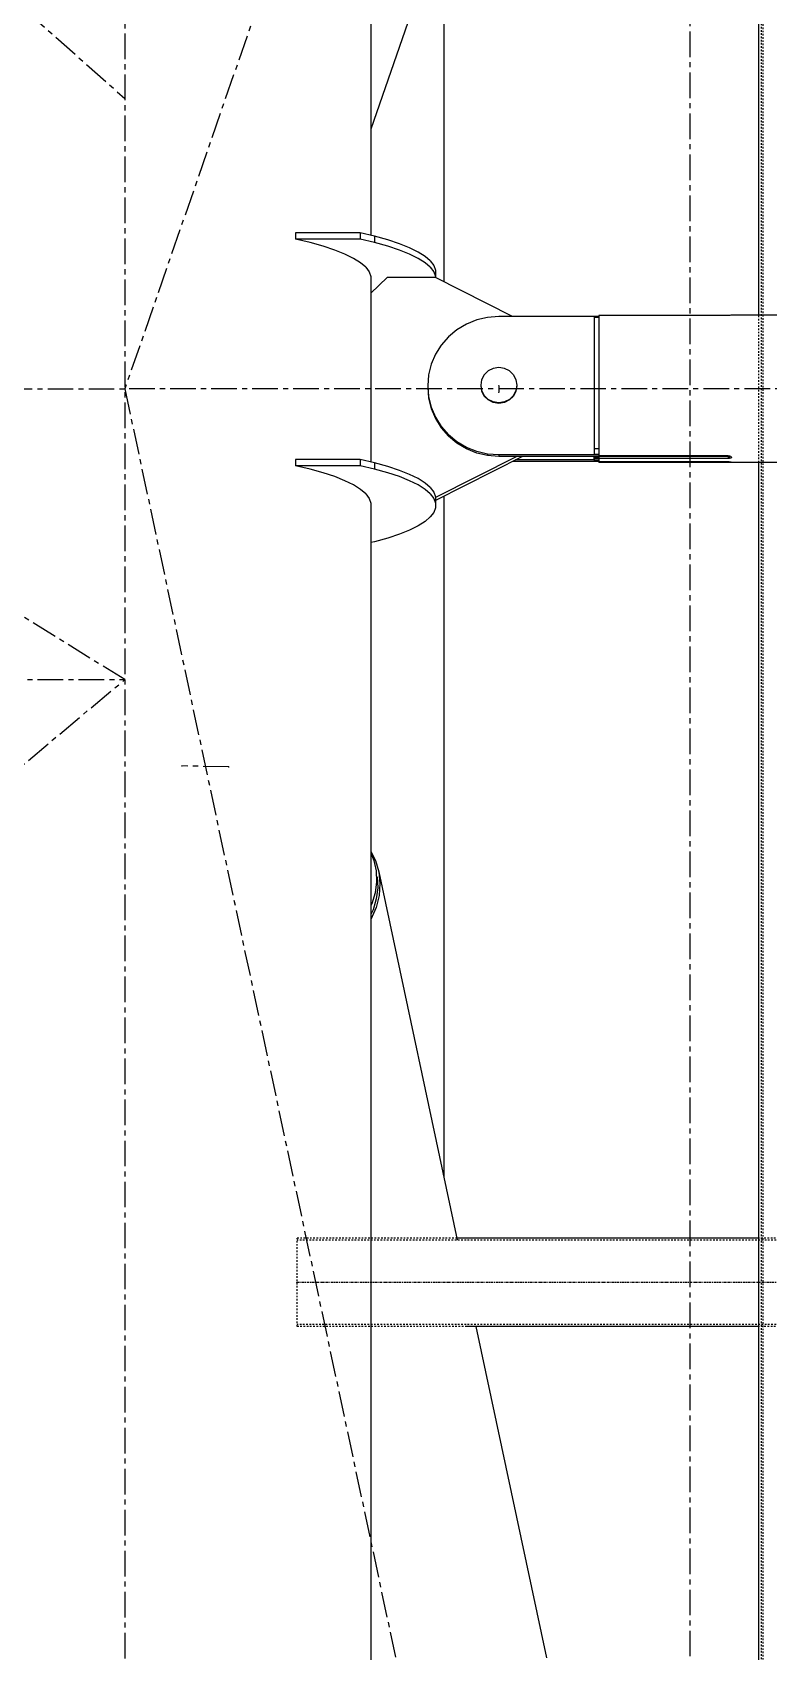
# Model space of a CAD drawing. Header units: millimetres. Extents: x 5143 to 30813, y 232 to 21408.
# Drawn here: x 11811 to 12039, y 18629 to 19131 of the extents above; entities that cross this region are included whole.
import ezdxf

# ---------------------------------------------------------------- set-up
doc = ezdxf.new("R2010")
doc.units = ezdxf.units.MM
doc.header["$LTSCALE"] = 0.25
for name, pattern in [('CENTER', [50.8, 31.75, -6.35, 6.35, -6.35]), ('XKITLINE00', [0]), ('XKITLINE02', [4, 2, -2]), ('XKITLINE03', [6, 3, -1, 1, -1])]:
    doc.linetypes.add(name, pattern=pattern)

msp = doc.modelspace()

# ---------------------------------------------------------------- linework, layer by layer
at = {"color": 8, "linetype": 'CENTER'}
for p, q in [((12015, 20197.81), (12015, 18543.85)), ((11068.22, 19795.11), (11840, 19110.27)), ((12015, 19525.62), (11840, 19020.27)), ((11840, 19282.77), (11840, 17654.86)), ((11840, 18930.27), (11549.01, 19110.27)), ((11574.81, 19020.27), (11840, 19020.27)), ((12370, 19020.27), (11840, 19020.28)), ((11840, 19020.27), (12015, 18200.27)), ((11955.8, 19021.28), (11955.8, 19019.28)), ((10096.38, 17470.27), (11840, 18930.27)), ((10454.1, 18930.27), (11840, 18930.27)), ((11872.2, 18903.23), (11857.68, 18903.51))]:
    msp.add_line(p, q, dxfattribs=at)
at = {"color": 7, "linetype": 'XKITLINE00'}
for p, q in [((12036.31, 19043.1), (12036.32, 19342.36)), ((12036.31, 18546.05), (12036.31, 18997.46)), ((12036.31, 18757.26), (11942.85, 18757.26)), ((12036.31, 18729.96), (11945.84, 18729.96))]:
    msp.add_line(p, q, dxfattribs=at)
at = {"color": 3, "linetype": 'XKITLINE02'}
for p, q in [((12037.16, 17641.93), (12037.17, 19341.44)), ((12037.69, 17642.74), (12037.7, 19342.25)), ((12036.31, 17854.51), (12036.31, 19043.1)), ((11893.35, 18729.96), (11893.35, 18757.26)), ((11942.85, 18757.26), (11893.35, 18757.26)), ((12316.66, 18756.66), (11893.35, 18756.66)), ((12062.52, 18757.26), (12036.31, 18757.26)), ((12316.66, 18730.56), (11893.35, 18730.56)), ((11945.84, 18729.96), (11893.35, 18729.96)), ((12062.52, 18729.96), (12036.31, 18729.96))]:
    msp.add_line(p, q, dxfattribs=at)
at = {"color": 8, "linetype": 'XKITLINE00'}
for p, q in [((11991.23, 19317.45), (11916.2, 19100.76)), ((11916.2, 19282.77), (11916.2, 19067.84)), ((11938.8, 19166.03), (11938.8, 19053.52)), ((11892.88, 19068.62), (11892.88, 19066.67)), ((11912.88, 19068.62), (11892.88, 19068.62)), ((11912.88, 19068.62), (11912.88, 19066.67)), ((11917.35, 19067.57), (11912.88, 19068.62)), ((11917.35, 19067.57), (11917.35, 19065.63)), ((11921.4, 19066.45), (11917.35, 19067.57)), ((11897.35, 19065.63), (11892.88, 19066.67)), ((11912.88, 19066.67), (11892.88, 19066.67)), ((11901.4, 19064.5), (11897.35, 19065.63)), ((11905.01, 19063.31), (11901.4, 19064.5)), ((11908.16, 19062.05), (11905.01, 19063.31)), ((11910.82, 19060.73), (11908.16, 19062.05)), ((11917.35, 19065.63), (11912.88, 19066.67)), ((11921.4, 19064.5), (11917.35, 19065.63)), ((11925.01, 19065.26), (11921.4, 19066.45)), ((11925.01, 19063.31), (11921.4, 19064.5)), ((11928.16, 19064), (11925.01, 19065.26)), ((11928.16, 19062.05), (11925.01, 19063.31)), ((11930.82, 19062.68), (11928.16, 19064)), ((11930.82, 19060.73), (11928.16, 19062.05)), ((11932.96, 19061.32), (11930.82, 19062.68)), ((11912.97, 19059.37), (11910.82, 19060.73)), ((11914.59, 19057.98), (11912.97, 19059.37)), ((11914.59, 19057.98), (11915.68, 19056.56)), ((11932.96, 19059.37), (11930.82, 19060.73)), ((11934.59, 19059.93), (11932.96, 19061.32)), ((11934.59, 19057.98), (11932.96, 19059.37)), ((11934.59, 19059.93), (11935.68, 19058.5)), ((11934.59, 19057.98), (11935.68, 19056.55)), ((11935.68, 19058.5), (11936.23, 19057.07)), ((11936.23, 19057.07), (11936.23, 19055.12)), ((11915.68, 19056.56), (11916.23, 19055.12)), ((11916.2, 19055.2), (11916.2, 19049.97)), ((11921.2, 19054.84), (11916.2, 19049.97)), ((11916.23, 19053.68), (11916.2, 19053.59)), ((11916.23, 19055.12), (11916.23, 19053.68)), ((11936.2, 19054.84), (11921.2, 19054.84)), ((11935.68, 19056.55), (11936.23, 19055.12)), ((11960.08, 19042.73), (11936.2, 19054.84)), ((11936.23, 19055.12), (11936.23, 19054.83)), ((11916.2, 19049.97), (11916.2, 18997.66)), ((11949, 19041.68), (11945.81, 19040.39)), ((11952.35, 19042.46), (11949, 19041.68)), ((11955.8, 19042.73), (11952.35, 19042.46)), ((11986.8, 19042.73), (11955.8, 19042.73)), ((11986.8, 19042.62), (11985.3, 19042.62)), ((11985.3, 19042.62), (11985.3, 19042.4)), ((11986.8, 19042.4), (11985.3, 19042.4)), ((11985.3, 19042.4), (11985.3, 19041.61)), ((12026.8, 19043.08), (11986.8, 19043.08)), ((11986.8, 19043.08), (11986.8, 19042.95)), ((11986.8, 19042.95), (11986.8, 19042.12)), ((11986.8, 19042.12), (11986.8, 19040.62)), ((12027.11, 19043.08), (12026.8, 19043.08)), ((12027.39, 19043.08), (12027.11, 19043.08)), ((12027.63, 19043.09), (12027.39, 19043.08)), ((12027.8, 19043.1), (12027.63, 19043.09)), ((12182.19, 19043.1), (12027.8, 19043.1)), ((11942.86, 19038.63), (11940.24, 19036.45)), ((11945.81, 19040.39), (11942.86, 19038.63)), ((11985.3, 19041.61), (11985.3, 19040.27)), ((11985.3, 19040.27), (11985.3, 19038.42)), ((11985.3, 19038.42), (11985.3, 19036.1)), ((11986.8, 19040.62), (11986.8, 19038.5)), ((11986.8, 19038.5), (11986.8, 19035.83)), ((11938, 19033.89), (11936.19, 19031.02)), ((11940.24, 19036.45), (11938, 19033.89)), ((11985.3, 19036.1), (11985.3, 19033.37)), ((11985.3, 19033.37), (11985.3, 19030.31)), ((11986.8, 19035.83), (11986.8, 19032.69)), ((11986.8, 19032.69), (11986.8, 19029.17)), ((11934.87, 19027.91), (11934.07, 19024.64)), ((11936.19, 19031.02), (11934.87, 19027.91)), ((11954.07, 19026.65), (11952.5, 19025.88)), ((11955.8, 19026.92), (11954.07, 19026.65)), ((11957.53, 19026.65), (11955.8, 19026.92)), ((11959.09, 19025.88), (11957.53, 19026.65)), ((11985.3, 19030.31), (11985.3, 19026.99)), ((11985.3, 19026.99), (11985.3, 19023.5)), ((11986.8, 19029.17), (11986.8, 19025.38)), ((11934.07, 19024.64), (11933.8, 19021.28)), ((11950.47, 19023.15), (11950.2, 19021.46)), ((11951.27, 19024.67), (11950.47, 19023.15)), ((11952.5, 19025.88), (11951.27, 19024.67)), ((11960.33, 19024.67), (11959.09, 19025.88)), ((11960.33, 19024.67), (11961.12, 19023.15)), ((11961.12, 19023.15), (11961.4, 19021.46)), ((11985.3, 19023.5), (11985.3, 19019.93)), ((11986.8, 19025.38), (11986.8, 19021.43)), ((11933.8, 19021.28), (11933.8, 19020.84)), ((11933.8, 19021.28), (11934.07, 19017.93)), ((11933.8, 19020.84), (11934.07, 19017.48)), ((11934.07, 19017.93), (11934.87, 19014.66)), ((11934.07, 19017.48), (11934.87, 19014.21)), ((11950.2, 19021.46), (11950.2, 19021.28)), ((11950.2, 19021.46), (11950.47, 19019.77)), ((11950.2, 19021.28), (11950.47, 19019.6)), ((11950.47, 19019.77), (11951.27, 19018.25)), ((11950.47, 19019.6), (11951.27, 19018.07)), ((11952.5, 19017.05), (11951.27, 19018.25)), ((11952.5, 19016.87), (11951.27, 19018.07)), ((11954.07, 19016.27), (11952.5, 19017.05)), ((11954.07, 19016.09), (11952.5, 19016.87)), ((11959.09, 19017.05), (11957.53, 19016.27)), ((11959.09, 19016.87), (11957.53, 19016.09)), ((11960.33, 19018.25), (11959.09, 19017.05)), ((11960.33, 19018.07), (11959.09, 19016.87)), ((11961.12, 19019.77), (11960.33, 19018.25)), ((11961.12, 19019.6), (11960.33, 19018.07)), ((11961.4, 19021.46), (11961.12, 19019.77)), ((11961.4, 19021.28), (11961.12, 19019.6)), ((11961.4, 19021.46), (11961.4, 19021.28)), ((11985.3, 19019.93), (11985.3, 19016.36)), ((11986.8, 19021.43), (11986.8, 19017.45)), ((11986.8, 19017.45), (11986.8, 19013.56)), ((11934.87, 19014.66), (11936.19, 19011.55)), ((11934.87, 19014.21), (11936.19, 19011.1)), ((11936.19, 19011.55), (11938, 19008.68)), ((11955.8, 19016), (11954.07, 19016.27)), ((11955.8, 19015.82), (11954.07, 19016.09)), ((11957.53, 19016.27), (11955.8, 19016)), ((11957.53, 19016.09), (11955.8, 19015.82)), ((11955.8, 19016), (11955.8, 19015.82)), ((11985.3, 19016.36), (11985.3, 19012.9)), ((11985.3, 19012.9), (11985.3, 19009.63)), ((11986.8, 19013.56), (11986.8, 19009.87)), ((11936.19, 19011.1), (11938, 19008.23)), ((11938, 19008.68), (11940.24, 19006.12)), ((11938, 19008.23), (11940.24, 19005.67)), ((11985.3, 19009.63), (11985.3, 19006.62)), ((11985.3, 19006.62), (11985.3, 19003.97)), ((11986.8, 19009.87), (11986.8, 19006.49)), ((11942.86, 19003.93), (11940.24, 19006.12)), ((11942.86, 19003.49), (11940.24, 19005.67)), ((11945.81, 19002.18), (11942.86, 19003.93)), ((11945.81, 19001.73), (11942.86, 19003.49)), ((11949, 19000.89), (11945.81, 19002.18)), ((11949, 19000.44), (11945.81, 19001.73)), ((11985.3, 19003.97), (11985.3, 19001.74)), ((11986.8, 19001.74), (11985.3, 19001.74)), ((11985.3, 19001.74), (11985.3, 18999.99)), ((11986.8, 19006.49), (11986.8, 19003.54)), ((11986.8, 19003.54), (11986.8, 19001.09)), ((11912.88, 18998.43), (11892.88, 18998.43)), ((11892.88, 18998.43), (11892.88, 18996.48)), ((11897.35, 18995.44), (11892.88, 18996.48)), ((11912.88, 18996.48), (11892.88, 18996.48)), ((11917.35, 18997.39), (11912.88, 18998.43)), ((11912.88, 18998.43), (11912.88, 18996.48)), ((11917.35, 18995.44), (11912.88, 18996.48)), ((11921.4, 18996.27), (11917.35, 18997.39)), ((11917.35, 18997.39), (11917.35, 18995.44)), ((11961.4, 18999.39), (11936.23, 18986.62)), ((11963.16, 18999.39), (11936.23, 18985.73)), ((11952.35, 19000.1), (11949, 19000.89)), ((11952.35, 18999.66), (11949, 19000.44)), ((11952.35, 19000.1), (11952.35, 18999.66)), ((11955.8, 18999.84), (11952.35, 19000.1)), ((11955.8, 18999.39), (11952.35, 18999.66)), ((11955.8, 18999.84), (11955.8, 18999.39)), ((11986.8, 18999.84), (11955.8, 18999.84)), ((12026.8, 18999.39), (11955.8, 18999.39)), ((11986.8, 18997.83), (11960.08, 18997.83)), ((11985.3, 18998.28), (11960.96, 18998.28)), ((11986.8, 18999.99), (11985.3, 18999.99)), ((11985.3, 18999.39), (11985.3, 18999.15)), ((11985.3, 18998.49), (11985.3, 18999.15)), ((11986.8, 18999.15), (11985.3, 18999.15)), ((11986.8, 18998.79), (11985.3, 18998.79)), ((11985.3, 18998.49), (11985.3, 18998.26)), ((11985.3, 18998.26), (11985.3, 18998.08)), ((11986.8, 18998.26), (11985.3, 18998.26)), ((11986.8, 18998.08), (11985.3, 18998.08)), ((11986.8, 19001.09), (11986.8, 18999.53)), ((12026.8, 18999.53), (11986.8, 18999.53)), ((11986.8, 18999.39), (11986.8, 18999.15)), ((11986.8, 18999.39), (11986.8, 18998.74)), ((12026.8, 18998.74), (11986.8, 18998.74)), ((11986.8, 18998.74), (11986.8, 18998)), ((11986.8, 18998), (11986.8, 18997.67)), ((12026.8, 18997.67), (11986.8, 18997.67)), ((11986.8, 18997.67), (11986.8, 18997.48)), ((12026.8, 18997.48), (11986.8, 18997.48)), ((12026.8, 18999.53), (12026.8, 18999.39)), ((12027.11, 18999.51), (12026.8, 18999.53)), ((12026.8, 18999.39), (12026.8, 18998.74)), ((12027.11, 18998.76), (12026.8, 18998.74)), ((12026.8, 18997.67), (12026.8, 18997.48)), ((12027.11, 18997.67), (12026.8, 18997.67)), ((12027.11, 18997.48), (12026.8, 18997.48)), ((12027.39, 18999.45), (12027.11, 18999.51)), ((12027.11, 18999.51), (12027.11, 18998.76)), ((12027.39, 18998.8), (12027.11, 18998.76)), ((12027.11, 18997.67), (12027.11, 18997.48)), ((12027.39, 18997.65), (12027.11, 18997.67)), ((12027.39, 18997.47), (12027.11, 18997.48)), ((12027.63, 18999.35), (12027.39, 18999.45)), ((12027.63, 18998.86), (12027.39, 18998.8)), ((12027.63, 18997.62), (12027.39, 18997.65)), ((12027.63, 18997.47), (12027.39, 18997.47)), ((12027.8, 18999.23), (12027.63, 18999.35)), ((12027.8, 18998.94), (12027.63, 18998.86)), ((12027.8, 18997.58), (12027.63, 18997.62)), ((12027.8, 18997.46), (12027.63, 18997.47)), ((12027.8, 18999.23), (12027.88, 18999.13)), ((12027.88, 18999.04), (12027.8, 18998.94)), ((12027.88, 18997.54), (12027.8, 18997.58)), ((12027.88, 18997.5), (12027.8, 18997.46)), ((12182.19, 18997.46), (12027.8, 18997.46)), ((12027.88, 18999.13), (12027.88, 18999.04)), ((12027.88, 18997.54), (12027.88, 18997.5)), ((11901.4, 18994.32), (11897.35, 18995.44)), ((11905.01, 18993.12), (11901.4, 18994.32)), ((11908.16, 18991.86), (11905.01, 18993.12)), ((11910.82, 18990.55), (11908.16, 18991.86)), ((11921.4, 18994.32), (11917.35, 18995.44)), ((11925.01, 18995.07), (11921.4, 18996.27)), ((11925.01, 18993.12), (11921.4, 18994.32)), ((11928.16, 18993.81), (11925.01, 18995.07)), ((11928.16, 18991.86), (11925.01, 18993.12)), ((11930.82, 18992.5), (11928.16, 18993.81)), ((11930.82, 18990.55), (11928.16, 18991.86)), ((11932.96, 18991.14), (11930.82, 18992.5)), ((11912.97, 18989.19), (11910.82, 18990.55)), ((11914.59, 18987.79), (11912.97, 18989.19)), ((11914.59, 18987.79), (11915.68, 18986.37)), ((11932.96, 18989.19), (11930.82, 18990.55)), ((11934.59, 18989.74), (11932.96, 18991.14)), ((11934.59, 18987.79), (11932.96, 18989.19)), ((11934.59, 18989.74), (11935.68, 18988.32)), ((11934.59, 18987.79), (11935.68, 18986.37)), ((11935.68, 18988.32), (11936.23, 18986.88)), ((11936.23, 18986.88), (11936.23, 18984.93)), ((11938.8, 18987.03), (11938.8, 18776.27)), ((11915.68, 18986.37), (11916.23, 18984.93)), ((11916.2, 18985.02), (11916.2, 18415.51)), ((11916.23, 18983.49), (11916.2, 18983.41)), ((11916.23, 18984.93), (11916.23, 18983.49)), ((11935.68, 18982.05), (11934.59, 18980.63)), ((11935.68, 18986.37), (11936.23, 18984.93)), ((11936.23, 18983.49), (11935.68, 18982.05)), ((11936.23, 18984.93), (11936.23, 18983.49)), ((11928.16, 18976.56), (11925.01, 18975.3)), ((11930.81, 18977.88), (11928.16, 18976.56)), ((11932.96, 18979.24), (11930.81, 18977.88)), ((11934.59, 18980.63), (11932.96, 18979.24)), ((11917.34, 18972.98), (11916.2, 18972.72)), ((11921.4, 18974.11), (11917.34, 18972.98)), ((11925.01, 18975.3), (11921.4, 18974.11)), ((11916.2, 18877.05), (11917.6, 18874.26)), ((11916.2, 18876.58), (11917.11, 18874.25)), ((11917.11, 18874.25), (11917.79, 18870.99)), ((11917.6, 18874.26), (11918.63, 18870.75)), ((11917.91, 18867.64), (11917.47, 18864.23)), ((11917.79, 18870.99), (11917.91, 18867.64)), ((11918.18, 18869.16), (11918.3, 18865.8)), ((11918.63, 18870.75), (11942.96, 18756.75)), ((11918.63, 18870.75), (11919.01, 18867.12)), ((11919.01, 18867.12), (11918.73, 18863.4)), ((11917.47, 18864.23), (11916.48, 18860.81)), ((11917.86, 18862.39), (11916.87, 18858.97)), ((11918.73, 18863.4), (11917.8, 18859.65)), ((11918.3, 18865.8), (11917.86, 18862.39)), ((11916.48, 18860.81), (11916.2, 18860.17)), ((11916.87, 18858.97), (11916.2, 18857.47)), ((11917.8, 18859.65), (11916.22, 18855.93)), ((11916.22, 18855.93), (11916.2, 18855.89)), ((11948.68, 18729.96), (11970.59, 18627.31))]:
    msp.add_line(p, q, dxfattribs=at)
at = {"color": 1, "linetype": 'XKITLINE03'}
msp.add_line((11893.35, 18743.61), (12316.66, 18743.61), dxfattribs=at)
at = {"color": 8, "linetype": 'XKITLINE00'}
for centre in [(11840, 19110.27), (11840, 19020.28), (11840, 19020.27), (11840, 19020.27), (11840, 19020.27), (11955.8, 19021.28), (11955.8, 19019.28), (11840, 18930.27), (11840, 18930.27), (11840, 18930.27), (11857.68, 18903.51), (11872.2, 18903.23)]:
    msp.add_circle(centre, 0.05, dxfattribs=at)
at = {"color": 1, "linetype": 'XKITLINE00'}
msp.add_circle((11893.35, 18743.61), 0.05, dxfattribs=at)

doc.saveas('drawing.dxf')
